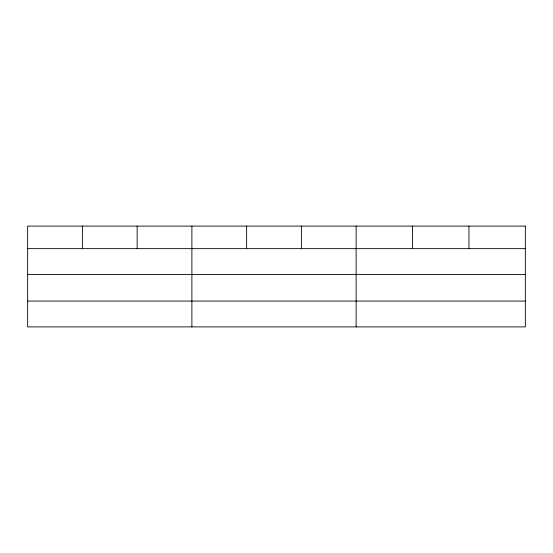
<?xml version="1.0" encoding="UTF-8"?>
<svg xmlns="http://www.w3.org/2000/svg" width="553" height="553" viewBox="0 0 553 553"><rect width="100%" height="100%" fill="white"/><g stroke="black" fill="none" stroke-linecap="round" stroke-linejoin="round"><path stroke-width="0.83" d="M27.65 248.65L525.35 248.65M27.65 274.475L525.35 274.475M27.65 301.074L525.35 301.074M468.944 226.101L468.944 248.65M412.538 226.101L412.538 248.65M356.132 226.101L356.132 326.899M301.385 226.101L301.385 248.65M246.638 226.101L246.638 248.65M191.891 226.101L191.891 326.899M137.144 226.101L137.144 248.65M82.397 226.101L82.397 248.65M525.35 226.101L27.65 226.101L27.65 326.899L525.35 326.899L525.35 226.101"/></g></svg>
